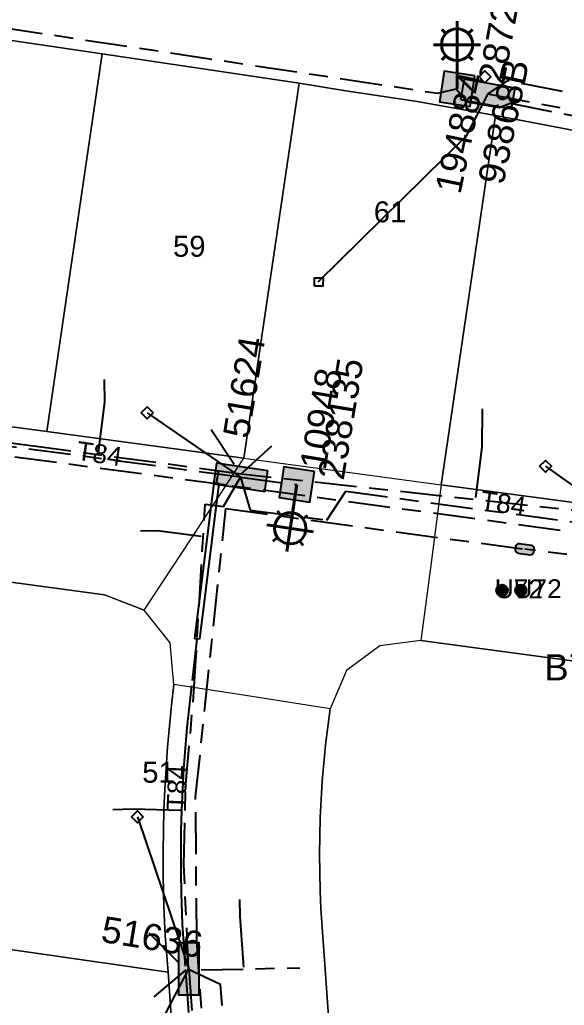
# Model space of a CAD drawing. Header units: metres. Extents: x 302094 to 304730, y 6265242 to 6268907.
# Drawn here: x 303955.8 to 304007.8, y 6267692.2 to 6267786.4 of the extents above; entities that cross this region are included whole.
import ezdxf
from ezdxf.enums import TextEntityAlignment as Align

# ---------------------------------------------------------------- set-up
doc = ezdxf.new("R2010")
doc.units = ezdxf.units.M
doc.linetypes.add('Cable Exist UG', pattern=[8.2, 4, -1.2, 1.8, -1.2])
doc.layers.get('0').update_dxf_attribs({"color": 6})
for name, color, linetype in [('_User Miscellaneous12', 7, 'Continuous'), ('Duct_SP_EXT', 7, 'Continuous'), ('Equip_HV_EXT', 7, 'Continuous'), ('Equip_SP_SL_EXT', 7, 'Continuous'), ('Mains_HV_EXT', 1, 'Continuous'), ('Mains_LV_EXT', 5, 'Continuous'), ('Mains_LV_SL_EXT', 4, 'Continuous'), ('Mains_SL_EXT', 3, 'Continuous'), ('Services_SP_EXT', 7, 'Continuous'), ('SupportsUG_SP_LV_EXT', 7, 'Continuous'), ('SupportsUG_SP_LV_SL_EXT', 7, 'Continuous'), ('Trench_SP_EXT', 7, 'Continuous')]:
    doc.layers.add(name, color=color, linetype=linetype)
for name, color, linetype, lineweight in [('Cadastre Buildings_SP_EXT', 9, 'Continuous', 5), ('Cadastre Land Parcels_SP_EXT', 7, 'Continuous', 5), ('Cadastre Roads_SP_EXT', 9, 'Continuous', 5)]:
    doc.layers.add(name, color=color, linetype=linetype, lineweight=lineweight)
doc.styles.add('COLUMN_LABEL', font='arial.ttf')
doc.styles.add('iecARIAL', font='arial.ttf', dxfattribs={"height": 2})
doc.styles.add('POLE_LABEL', font='arial.ttf')
doc.styles.get("Standard").update_dxf_attribs({"font": 'arial.ttf'})
doc.styles.add('SWITCH_LABEL', font='arial.ttf', dxfattribs={"height": 2.5})

# ---------------------------------------------------------------- blocks, each defined once
blk = doc.blocks.new('COLUMN_EXT')
blk.add_hatch(color=256).paths.add_polyline_path([(-1.485, 1.485), (-1.485, -1.485), (1.485, -1.485), (1.485, 1.485)])
blk.add_lwpolyline([(-1.485, -1.485), (1.485, -1.485), (1.485, 1.485), (-1.485, 1.485)], close=True)
for tag, height, style, flags, p in [('ASSET_NUM', 2.5, 'COLUMN_LABEL', 8, (2, 2)), ('STRUCTURE_PLANT_NUMBER', 0.2, 'POLE_LABEL', 9, (1.813, 0.031)), ('STREET_CODE', 0.2, 'COLUMN_LABEL', 9, (1.813, -0.2))]:
    blk.add_attdef(tag, text='', height=height, dxfattribs=dict(style=style, flags=flags)).set_placement(p, align=Align.MIDDLE_LEFT)
at = {"flags": 9}
for tag, p in [('OWNED_BY', (1.813, -0.6)), ('STATE', (1.813, -0.8)), ('COLUMN_TYPE', (1.813, -0.4)), ('USAGE', (1.813, -1)), ('STREETNAME', (1.813, -1.6)), ('SUBURB', (1.813, -1.8)), ('LEGEND', (1.813, -1.2)), ('LOCATION', (1.813, -1.4)), ('NOTES', (1.813, -2))]:
    blk.add_attdef(tag, text='', height=0.2, dxfattribs=at).set_placement(p, align=Align.MIDDLE_LEFT)
at = {"flags": 1}
blk.add_attdef('Z', (1.813, -2.351), '', height=0.2, dxfattribs=at)
blk = doc.blocks.new('PILLAR_EXT')
blk.add_hatch(color=256).paths.add_polyline_path([(-2.475, 0.99), (-2.475, -0.99), (2.475, -0.99), (2.475, 0.99)])
blk.add_lwpolyline([(-2.475, -0.99), (2.475, -0.99), (2.475, 0.99), (-2.475, 0.99)], close=True)
at = {"style": 'iecARIAL', "flags": 8}
blk.add_attdef('ASSET_NUM', (1.5, 3.5), '', height=2.5, dxfattribs=at)
for tag, p, flags in [('OWNED_BY', (0, -0.2), 9), ('STATE', (0, -0.4), 9), ('SUPPORT_TYPE', (0, -0.6), 9), ('USAGE', (0, -0.8), 9), ('LEGEND', (0, -1), 9), ('STREETNAME', (0, -1.8), 9), ('SUBURB', (0, -2), 1), ('LOCATION', (0, -1.2), 9), ('NOTES', (0, -1.4), 9), ('PARENT', (0, -1.6), 9)]:
    blk.add_attdef(tag, p, '', height=0.2, dxfattribs=dict(flags=flags))
blk = doc.blocks.new('SL_LANTERN_EXT')
at = {"lineweight": 40}
for p, q in [((-1.459, 5.676), (-1.061, 5.278)), ((0, 1.968), (0, 6.468)), ((1.458, 5.676), (1.06, 5.278)), ((-2.25, 4.218), (2.25, 4.218)), ((-1.459, 2.759), (-1.061, 3.157)), ((1.458, 2.759), (1.06, 3.157)), ((0, 0), (0, 2.721))]:
    blk.add_line(p, q, dxfattribs=at)
blk.add_circle((0, 4.218), 1.5, dxfattribs=at)
at = {"style": 'iecARIAL', "flags": 8}
blk.add_attdef('ASSET_NUM', (1.5, 1.5), '', height=2.5, dxfattribs=at)
for tag, p, height, flags in [('CONSTRUCTED_VOLTAGE', (0.981, -0.653), 0.2, 9), ('CONTROL_TYPE', (0.981, -0.853), 0.2, 9), ('LANTERN_PURPOSE', (0.981, -1.053), 0.2, 9), ('LNUMBER', (2.181, -3.253), 2.5, 8), ('OPERATING_VOLTAGE', (0.981, -1.653), 0.2, 9), ('ORIENTATION', (0.981, -1.853), 0.2, 9), ('OWNED_BY', (0.981, -2.053), 0.2, 9), ('LANTERN_TYPE', (0.981, -1.253), 0.2, 9), ('NO_PHASES', (0.981, -1.453), 0.2, 9), ('STATE', (0.981, -2.253), 0.2, 9), ('CEXIST', (0.981, -2.653), 0.2, 9), ('CNEW', (0.981, -2.853), 0.2, 9), ('USAGE', (0.981, -2.453), 0.2, 9), ('CNUMBER', (0.981, -3.053), 0.2, 9), ('CREMOVE', (0.981, -3.253), 0.2, 9), ('CREPLACE', (0.981, -3.453), 0.2, 9), ('LKINGHEIGHT', (0.981, -3.653), 0.2, 9), ('LBRACKET', (0.981, -3.853), 0.2, 9), ('LBRACKETVOCAB', (0.981, -4.053), 0.2, 9), ('LCATEGORY', (0.981, -4.253), 0.2, 9), ('LCHARGE1', (0.981, -4.453), 0.2, 9), ('LCHARGE1PERCENT', (0.981, -4.653), 0.2, 9), ('LCHARGE2', (0.981, -4.853), 0.2, 9), ('LCHARGE2PERCENT', (0.981, -5.053), 0.2, 9), ('LCHARGE3', (0.981, -5.253), 0.2, 9), ('LCHARGE3PERCENT', (0.981, -5.453), 0.2, 9), ('LEXIST', (0.981, -5.653), 0.2, 9), ('LLAMP', (0.981, -5.853), 0.2, 9), ('LLAMPVOCAB', (0.981, -6.053), 0.2, 9), ('LMAST', (0.981, -6.253), 0.2, 9), ('LMASTVOCAB', (0.981, -6.453), 0.2, 9), ('LNEW', (0.981, -6.653), 0.2, 9), ('LANTNUMBER', (0.981, -6.853), 0.2, 9), ('LOUTREACH', (0.981, -7.253), 0.2, 9), ('LOUTREACHVOCAB', (0.981, -7.453), 0.2, 9), ('LRATECODE', (0.981, -7.653), 0.2, 9), ('LREMOVE', (0.981, -7.853), 0.2, 9), ('LREPLACE', (0.981, -8.053), 0.2, 9), ('LTYPE', (0.981, -8.253), 0.2, 9), ('LTYPEVOCAB', (0.981, -8.453), 0.2, 9), ('LEGEND', (0.981, -8.653), 0.2, 9), ('STREETNAME', (0.981, -9.253), 0.2, 9), ('SUBURB', (0.981, -9.453), 0.2, 1), ('LOCATION', (0.981, -8.853), 0.2, 9), ('NOTES', (0.981, -9.053), 0.2, 9)]:
    blk.add_attdef(tag, p, '', height=height, dxfattribs=dict(flags=flags))
blk = doc.blocks.new('CCP_EXT')
at = {"flags": 9}
for tag, p in [('STATE', (0, -1.8)), ('USAGE', (0, -1.2)), ('LEGEND', (0, -1.4)), ('LIFE_SUPPORT', (0, -1.6)), ('NOTES', (0, -2))]:
    blk.add_attdef(tag, text='', height=0.2, dxfattribs=at).set_placement(p, align=Align.MIDDLE_LEFT)
blk.add_wipeout([(0, 0.566), (0.566, 0), (0, -0.566), (-0.566, 0)])
blk.add_lwpolyline([(-0.566, 0), (0, 0.566), (0.566, 0), (0, -0.566), (-0.566, 0)])
at = {"flags": 1}
blk.add_attdef('Z', (0, 0), '', height=0.2, dxfattribs=at)
at = {"flags": 9}
for tag, p in [('CCP_TYPE', (0, 0)), ('OPERATING_VOLTAGE', (0, -0.6)), ('ORIENTATION', (0, -0.8)), ('OWNED_BY', (0, -1)), ('CONSTRUCTED_VOLTAGE', (0, -0.2)), ('NO_PHASES', (0, -0.4))]:
    blk.add_attdef(tag, text='', height=0.2, dxfattribs=at).set_placement(p, align=Align.MIDDLE_LEFT)
blk = doc.blocks.new('HV_STJ_EXT')
h = blk.add_hatch(color=256)
edge = h.paths.add_edge_path()
edge.add_ellipse((-0.586, 0.131), major_axis=(0.226, 0.226), ratio=1, start_angle=44.99996, end_angle=135)
edge.add_line((-0.906, 0.131), (-0.906, -0.131))
edge.add_ellipse((-0.586, -0.131), major_axis=(0.226, 0.226), ratio=1, start_angle=134.99996, end_angle=225)
edge.add_line((-0.586, -0.451), (0.586, -0.451))
edge.add_ellipse((0.586, -0.131), major_axis=(-0.226, 0.226), ratio=1, start_angle=134.99996, end_angle=225)
edge.add_line((0.906, -0.131), (0.906, 0.131))
edge.add_ellipse((0.586, 0.131), major_axis=(-0.226, 0.226), ratio=1, start_angle=224.99996, end_angle=315)
edge.add_line((0.586, 0.451), (-0.586, 0.451))
blk.add_lwpolyline([(-0.906, 0.131), (-0.906, -0.131, 0.414214), (-0.586, -0.451), (0.586, -0.451, 0.414214), (0.906, -0.131), (0.906, 0.131, 0.414214), (0.586, 0.451), (-0.586, 0.451, 0.414214)], format="xyb", close=True)
for tag, flags, p in [('ORIENTATION', 9, (1.5, 0)), ('Z', 1, (1.5, -0.8)), ('USAGE', 9, (1.5, -0.2)), ('LEGEND', 9, (1.5, -0.4)), ('NOTES', 9, (1.5, -0.6))]:
    blk.add_attdef(tag, text='', height=0.2, dxfattribs=dict(flags=flags)).set_placement(p, align=Align.MIDDLE_LEFT)
blk = doc.blocks.new('SWG_HOLEC_SU_EXT')
blk.add_line((1.8, -2), (5.8, -2))
for points in [[(1, 0), (0, 0)], [(6.6, 0), (7.6, 0)]]:
    blk.add_lwpolyline(points)
for points in [[(1.8, -0.8, 1), (1.8, 0.8, 1)], [(5.8, -0.8, 1), (5.8, 0.8, 1)]]:
    blk.add_lwpolyline(points, format="xyb", close=True)
at = {"style": 'SWITCH_LABEL', "flags": 8}
blk.add_attdef('ASSET_NUM', text='', height=2.5, rotation=179.95437, dxfattribs=at).set_placement((-2.4, 0), align=Align.MIDDLE_LEFT)
at = {"flags": 1}
blk.add_attdef('Z', (0, 0), '', height=0.2, dxfattribs=at)
at = {"flags": 9}
for tag, p in [('ACTUAL_STATUS', (0, -0.4)), ('OPERATING_VOLTAGE', (0, -1)), ('CONSTRUCTED_VOLTAGE', (0, -0.6)), ('NO_PHASES', (0, -0.8)), ('ORIENTATION', (0, -1.2)), ('OWNED_BY', (0, -1.4)), ('STATE', (0, -1.8)), ('PARENT', (0, -1.6)), ('SWITCH_TYPE', (0, -2)), ('STREETNAME', (0, -2.6)), ('SUBURB', (0, -2.8)), ('USAGE', (0, -2.2)), ('LOCATION', (0, -2.4)), ('NOTES', (0, -3))]:
    blk.add_attdef(tag, text='', height=0.2, dxfattribs=at).set_placement(p, align=Align.MIDDLE_LEFT)
at = {"style": 'SWITCH_LABEL', "flags": 9}
blk.add_attdef('STREET_CODE', text='', height=0.2, dxfattribs=at).set_placement((0, -0.2), align=Align.MIDDLE_LEFT)
blk = doc.blocks.new('CABLE_LARGE_EXT')
h = blk.add_hatch(color=256)
edge = h.paths.add_edge_path()
edge.add_arc((0, 0.55), 0.55, 0, 360)
blk.add_circle((0, 0.55), 0.55)
at = {"flags": 1}
blk.add_attdef('Z', (0, 0), '', height=0.2, dxfattribs=at)
at = {"flags": 9}
for tag, p in [('COND_CODE', (0, 0)), ('XSECT_SIZE', (0, -0.6)), ('STATE', (0, -0.4)), ('FB_REFERENCE', (0, -0.2)), ('NOTES', (0, -0.8))]:
    blk.add_attdef(tag, text='', height=0.2, dxfattribs=at).set_placement(p, align=Align.MIDDLE_LEFT)

msp = doc.modelspace()

# ---------------------------------------------------------------- linework, layer by layer
at = {"layer": '_User Miscellaneous12'}
for p, q in [((303974.31, 6267742.147), (303972.466, 6267727.271)), ((303974.787, 6267742.088), (303972.942, 6267727.212)), ((303974.31, 6267742.147), (303974.549, 6267742.117)), ((303974.787, 6267742.088), (303974.549, 6267742.117)), ((303972.466, 6267727.271), (303972.704, 6267727.242)), ((303972.942, 6267727.212), (303972.704, 6267727.242))]:
    msp.add_line(p, q, dxfattribs=at)
at = {"layer": 'Cadastre Buildings_SP_EXT', "linetype": 'Continuous'}
msp.add_lwpolyline([(304034.965, 6267683.696), (304040.438, 6267720.854), (304032.529, 6267721.921), (304024.344, 6267723.024), (303994.081, 6267727.095), (303990.151, 6267726.596), (303986.989, 6267724.214), (303985.425, 6267720.575), (303985.189, 6267718.846), (303984.984, 6267717.113), (303984.81, 6267715.379), (303984.666, 6267713.641), (303984.554, 6267711.903), (303984.471, 6267710.164), (303984.423, 6267708.415), (303984.409, 6267706.668), (303984.423, 6267704.922), (303984.468, 6267703.183), (303984.544, 6267701.445), (303984.651, 6267699.711), (303986.481, 6267674.159), (304021.481, 6267674.621), (304033.657, 6267674.78), (304034.965, 6267683.696)], close=True, dxfattribs=at)
at = {"layer": 'Cadastre Land Parcels_SP_EXT', "linetype": 'Continuous'}
for points in [[(303939.524, 6267749.579), (303958.359, 6267747.047), (303963.651, 6267783.134), (303944.85, 6267785.924), (303939.524, 6267749.579)], [(303982.452, 6267780.34), (303963.651, 6267783.134), (303958.359, 6267747.047), (303977.193, 6267744.514), (303982.452, 6267780.34)], [(304001.208, 6267777.261), (303993.716, 6267778.578), (303986.92, 6267779.623), (303982.452, 6267780.34), (303977.193, 6267744.514), (303996.029, 6267741.979), (304001.208, 6267777.261)], [(304019.896, 6267773.701), (304001.208, 6267777.261), (303996.029, 6267741.979), (304014.865, 6267739.442), (304019.896, 6267773.701)], [(303949.304, 6267698.366), (303969.938, 6267695.414), (303969.678, 6267698.921), (303969.581, 6267700.91), (303969.515, 6267702.904), (303969.478, 6267704.9), (303969.472, 6267706.899), (303969.495, 6267708.9), (303969.549, 6267710.902), (303969.633, 6267712.905), (303969.747, 6267714.906), (303969.892, 6267716.907), (303970.066, 6267718.907), (303970.27, 6267720.904), (303970.504, 6267722.898), (303970.141, 6267726.878), (303967.658, 6267729.99), (303963.87, 6267731.469), (303954.222, 6267732.761), (303949.304, 6267698.366)], [(303971.112, 6267678.831), (303969.938, 6267695.414), (303949.304, 6267698.366), (303932.328, 6267700.867), (303932.853, 6267684.449), (303971.112, 6267678.831)]]:
    msp.add_lwpolyline(points, close=True, dxfattribs=at)
at = {"layer": 'Cadastre Roads_SP_EXT', "linetype": 'Continuous'}
msp.add_lwpolyline([(304014.865, 6267739.442), (303996.029, 6267741.979), (303995.05, 6267734.502), (303994.081, 6267727.095), (304024.344, 6267723.024), (304025.248, 6267730.506), (304026.146, 6267737.924), (304014.865, 6267739.442)], close=True, dxfattribs=at)
msp.add_lwpolyline([(303986.481, 6267674.159), (303984.651, 6267699.711), (303984.544, 6267701.445), (303984.468, 6267703.183), (303984.423, 6267704.922), (303984.409, 6267706.668), (303984.423, 6267708.415), (303984.471, 6267710.164), (303984.554, 6267711.903), (303984.666, 6267713.64), (303984.81, 6267715.379), (303984.984, 6267717.113), (303985.189, 6267718.846), (303985.425, 6267720.575), (303985.425, 6267720.575), (303976.735, 6267721.927), (303970.504, 6267722.898), (303970.27, 6267720.904), (303970.066, 6267718.907), (303969.892, 6267716.907), (303969.747, 6267714.906), (303969.633, 6267712.905), (303969.549, 6267710.902), (303969.495, 6267708.9), (303969.472, 6267706.899), (303969.478, 6267704.9), (303969.515, 6267702.904), (303969.581, 6267700.91), (303969.678, 6267698.921), (303969.938, 6267695.414), (303971.112, 6267678.831)], dxfattribs=at)
at = {"layer": 'Duct_SP_EXT'}
for p, q in [((303974.31, 6267742.147), (303972.466, 6267727.271)), ((303974.787, 6267742.088), (303972.942, 6267727.212)), ((303974.31, 6267742.147), (303974.549, 6267742.117)), ((303974.787, 6267742.088), (303974.549, 6267742.117)), ((303972.466, 6267727.271), (303972.704, 6267727.242)), ((303972.942, 6267727.212), (303972.704, 6267727.242))]:
    msp.add_line(p, q, dxfattribs=at)
at = {"layer": 'Duct_SP_EXT', "linetype": 'Continuous'}
for points in [[(303963.836, 6267752.032), (303963.881, 6267749.86), (303963.266, 6267745.091)], [(303999.923, 6267749.232), (303999.897, 6267745.551), (303999.286, 6267740.761)], [(303967.303, 6267737.586), (303968.903, 6267737.605), (303973.103, 6267737.065)], [(303976.758, 6267702.347), (303976.788, 6267700.728), (303977.135, 6267695.871)]]:
    msp.add_lwpolyline(points, dxfattribs=at)
at = {"layer": 'Mains_HV_EXT', "linetype": 'Cable Exist UG'}
for points in [[(303973.487, 6267686.789), (303972.679, 6267698.49), (303972.576, 6267712.145), (303975.463, 6267739.698), (304003.997, 6267735.817)], [(304019.036, 6267721.564), (304018.362, 6267723.283), (304018.806, 6267726.796), (304018.806, 6267726.796), (304012.069, 6267727.702), (304013.177, 6267734.648), (304013.177, 6267734.648), (304003.997, 6267735.817)]]:
    msp.add_lwpolyline(points, dxfattribs=at)
at = {"layer": 'Mains_LV_EXT', "linetype": 'Cable Exist UG'}
for points in [[(303976.871, 6267742.686), (303939.222, 6267747.718)], [(303971.897, 6267695.646), (303971.454, 6267705.669), (303971.623, 6267713.031), (303972.415, 6267722.187), (303973.477, 6267740.133), (303975.238, 6267739.895), (303976.871, 6267742.686)], [(303976.871, 6267742.686), (303977.784, 6267739.556), (303985.118, 6267738.587), (303986.918, 6267741.365), (304014.655, 6267737.587)], [(303974.251, 6267662.526), (303973.422, 6267673.811), (303976.268, 6267675.851), (303974.959, 6267694.234), (303971.897, 6267695.646)]]:
    msp.add_lwpolyline(points, dxfattribs=at)
at = {"layer": 'Mains_LV_SL_EXT', "linetype": 'Cable Exist UG'}
for points in [[(304000.49, 6267779.321), (304023.829, 6267774.884), (304023.806, 6267771.366)], [(303976.871, 6267742.686), (303982.24, 6267741.987)], [(303971.924, 6267695.724), (303973.168, 6267679.002)]]:
    msp.add_lwpolyline(points, dxfattribs=at)
at = {"layer": 'Mains_SL_EXT', "linetype": 'Cable Exist UG'}
for points in [[(303936.2, 6267789.103), (303937.739, 6267788.146), (303995.698, 6267779.38), (303997.461, 6267779.813)], [(303997.461, 6267779.813), (303998.505, 6267778.561), (304001.591, 6267778.016), (304002.624, 6267778.42), (304023.892, 6267774.219), (304026.057, 6267774.48)]]:
    msp.add_lwpolyline(points, dxfattribs=at)
at = {"layer": 'Services_SP_EXT'}
for points in [[(304000.49, 6267779.321), (303998.384, 6267775.256)], [(303967.591, 6267687.396), (303971.897, 6267695.646)]]:
    msp.add_lwpolyline(points, dxfattribs=at)
at = {"layer": 'Trench_SP_EXT', "linetype": 'Cable Exist UG'}
for points in [[(303974.048, 6267747.266), (303976.901, 6267742.993), (303980.577, 6267746.347)], [(303974.762, 6267743.281), (303974.549, 6267742.117)], [(303972.704, 6267727.242), (303972.179, 6267722.761), (303971.944, 6267720.755), (303971.741, 6267718.786), (303971.568, 6267716.811), (303971.424, 6267714.834), (303971.312, 6267712.858), (303971.234, 6267710.895), (303971.173, 6267708.899), (303971.156, 6267707.553), (303971.164, 6267704.991), (303971.164, 6267704.958), (303971.189, 6267702.969), (303971.252, 6267700.998), (303971.301, 6267699.957), (303971.603, 6267695.541)], [(303968.101, 6267699.171), (303971.632, 6267695.63), (303967.824, 6267692.389)], [(303973.105, 6267695.621), (303982.526, 6267695.827)], [(303971.603, 6267695.541), (303973.971, 6267662.524)]]:
    msp.add_lwpolyline(points, dxfattribs=at)

# ---------------------------------------------------------------- block references
at = {"layer": 'Duct_SP_EXT'}
for p in [(304001.835, 6267731.33), (304003.625, 6267731.341)]:
    msp.add_blockref('CABLE_LARGE_EXT', p, dxfattribs=at)
at = {"layer": 'Equip_HV_EXT', "rotation": 352.3144494874589}
msp.add_blockref('HV_STJ_EXT', (304003.997, 6267735.817), dxfattribs=at)
at = {"layer": 'Equip_HV_EXT'}
ref = msp.add_blockref('SWG_HOLEC_SU_EXT', (304018.362, 6267723.283), dxfattribs=dict(at, rotation=263.9310074563331))
ref.add_attrib('ASSET_NUM', 'B7497', dxfattribs={"layer": '0', "height": 2.5, "style": 'SWITCH_LABEL'}).set_placement((304015.963, 6267724.533), align=Align.MIDDLE_RIGHT)
at = {"layer": 'Equip_SP_SL_EXT'}
ref = msp.add_blockref('SL_LANTERN_EXT', (303997.541, 6267779.802), dxfattribs=at)
ref.add_attrib('ASSET_NUM', '194884', dxfattribs={"layer": '0', "height": 2.5, "rotation": 78.05785, "style": 'iecARIAL'}).set_placement((303999.041, 6267781.302), align=Align.MIDDLE_RIGHT)
ref = msp.add_blockref('SL_LANTERN_EXT', (303982.24, 6267741.987), dxfattribs=dict(at, rotation=171.3884147145644))
ref.add_attrib('ASSET_NUM', '10948', dxfattribs={"layer": '0', "height": 2.5, "rotation": 80.5312, "style": 'iecARIAL'}).set_placement((303983.74, 6267743.487), align=Align.MIDDLE_LEFT)
at = {"layer": 'SupportsUG_SP_LV_EXT'}
ref = msp.add_blockref('PILLAR_EXT', (304000.49, 6267779.321), dxfattribs=dict(at, rotation=349.7391522422652))
ref.add_attrib('ASSET_NUM', '93868B', dxfattribs={"layer": '0', "height": 2.5, "rotation": 78.08476, "style": 'iecARIAL'}).set_placement((304001.99, 6267782.821), align=Align.TOP_RIGHT)
ref = msp.add_blockref('PILLAR_EXT', (303976.871, 6267742.686), dxfattribs=dict(at, rotation=171.3886144082495))
ref.add_attrib('ASSET_NUM', '51624', dxfattribs={"layer": '0', "height": 2.5, "rotation": 80.5312, "style": 'iecARIAL'}).set_placement((303978.371, 6267746.186), align=Align.BOTTOM_LEFT)
ref = msp.add_blockref('PILLAR_EXT', (303971.924, 6267695.724), dxfattribs=dict(at, rotation=269.9637750508708))
ref.add_attrib('ASSET_NUM', '51636', dxfattribs={"layer": '0', "height": 2.5, "rotation": 350.74366, "style": 'iecARIAL'}).set_placement((303973.424, 6267699.224), align=Align.TOP_RIGHT)
at = {"layer": 'SupportsUG_SP_LV_SL_EXT'}
ref = msp.add_blockref('COLUMN_EXT', (303997.541, 6267779.802), dxfattribs=dict(at, rotation=171.3298610518597))
ref.add_attrib('ASSET_NUM', '287230', dxfattribs={"layer": '0', "height": 2.5, "rotation": 79.51756, "style": 'COLUMN_LABEL'}).set_placement((303999.541, 6267780.552), align=Align.TOP_LEFT)
ref = msp.add_blockref('COLUMN_EXT', (303982.24, 6267741.987), dxfattribs=dict(at, rotation=171.3884147145644))
ref.add_attrib('ASSET_NUM', '238135', dxfattribs={"layer": '0', "height": 2.5, "rotation": 80.5312, "style": 'COLUMN_LABEL'}).set_placement((303984.24, 6267742.737), align=Align.TOP_LEFT)

# ---------------------------------------------------------------- texts
at = {"layer": 'Cadastre Land Parcels_SP_EXT'}
for s, p in [('61', (303989.586, 6267767.049)), ('59', (303970.414, 6267763.759)), ('51', (303967.474, 6267713.507))]:
    msp.add_text(s, height=2, dxfattribs=at).set_placement(p)
at = {"layer": 'Duct_SP_EXT'}
for p in [(304001.135, 6267731.13), (304002.925, 6267731.141)]:
    msp.add_text('U72', height=1.8, dxfattribs=at).set_placement(p)
at = {"layer": 'Mains_LV_EXT'}
for rotation, p in [(351.54323, (303961.114, 6267744.379)), (351.46104, (303999.664, 6267739.634)), (87.38086, (303971.589, 6267710.838))]:
    msp.add_text('T84', height=1.8, rotation=rotation, dxfattribs=at).set_placement(p)

# ---------------------------------------------------------------- next in the draw order: block references
at = {"layer": 'Services_SP_EXT'}
for p in [(304000.204, 6267780.948), (303967.953, 6267748.849), (304005.989, 6267743.74), (303967.012, 6267710.242)]:
    msp.add_blockref('CCP_EXT', p, dxfattribs=at)
at = {"layer": 'Services_SP_EXT', "rotation": 44.274775554085}
msp.add_blockref('CCP_EXT', (303984.334, 6267761.343), dxfattribs=at)

# ---------------------------------------------------------------- next in the draw order: linework, layer by layer
at = {"layer": 'Cadastre Roads_SP_EXT', "linetype": 'Continuous'}
for points in [[(303944.85, 6267785.924), (303963.651, 6267783.134), (303982.452, 6267780.34), (303986.92, 6267779.623), (303993.716, 6267778.578), (304001.208, 6267777.261), (304019.896, 6267773.701), (304035.537, 6267770.718), (304029.134, 6267787.281), (304023.307, 6267802.346), (304007.871, 6267803.535), (303992.48, 6267804.723), (303977.09, 6267805.91), (303960.454, 6267806.926), (303945.095, 6267808.381)], [(303954.222, 6267732.761), (303963.87, 6267731.469), (303967.658, 6267729.99), (303972.139, 6267736.816), (303977.193, 6267744.514), (303958.359, 6267747.047), (303939.524, 6267749.579)]]:
    msp.add_lwpolyline(points, dxfattribs=at)
at = {"layer": 'Duct_SP_EXT', "linetype": 'Continuous'}
msp.add_lwpolyline([(303964.684, 6267710.963), (303966.591, 6267711), (303971.141, 6267710.877)], dxfattribs=at)
at = {"layer": 'Mains_HV_EXT', "linetype": 'Cable Exist UG'}
msp.add_lwpolyline([(304051.835, 6267761.141), (304048.344, 6267731.584), (304015.499, 6267736.51), (303975.542, 6267741.92), (303912.73, 6267750.299), (303905.971, 6267750.712), (303895.068, 6267750.75), (303890.091, 6267750.521)], dxfattribs=at)
at = {"layer": 'Mains_LV_EXT', "linetype": 'Cable Exist UG'}
msp.add_lwpolyline([(304064.101, 6267800.083), (304060.073, 6267768.867), (304028.338, 6267774.089), (304027.499, 6267775.667), (304024.837, 6267776.256), (304023.719, 6267776.496), (304002.309, 6267780.569), (304000.49, 6267779.321)], dxfattribs=at)
at = {"layer": 'Services_SP_EXT'}
for points in [[(303998.384, 6267775.256), (303984.256, 6267761.343)], [(303967.953, 6267748.849), (303976.871, 6267742.686)], [(304005.989, 6267743.74), (304014.655, 6267737.587)], [(303967.012, 6267710.242), (303971.924, 6267695.724)]]:
    msp.add_lwpolyline(points, dxfattribs=at)
at = {"layer": 'Trench_SP_EXT', "linetype": 'Cable Exist UG'}
for points in [[(303976.901, 6267742.993), (303958.091, 6267745.526), (303939.256, 6267748.02)], [(304012.402, 6267739.109), (303976.901, 6267742.993)]]:
    msp.add_lwpolyline(points, dxfattribs=at)

doc.saveas('drawing.dxf')
